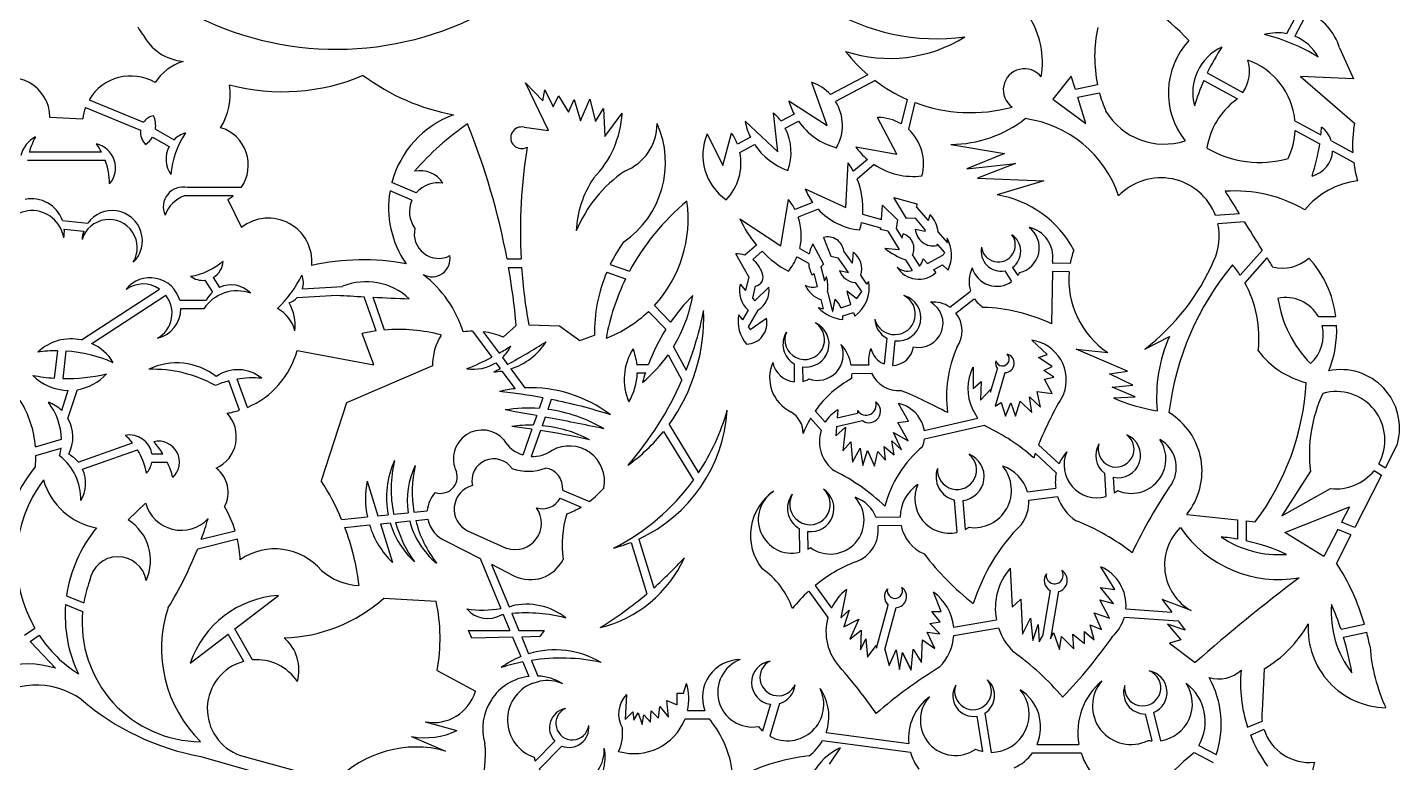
# Model space of a CAD drawing. Header units: millimetres. Extents: x 301.3 to 352.8, y 178.7 to 248.2.
# Drawn here: x 319.55 to 352.21, y 197.92 to 215.42 of the extents above; entities that cross this region are included whole.
import ezdxf

# ---------------------------------------------------------------- set-up
doc = ezdxf.new("R2010")
doc.units = ezdxf.units.MM

msp = doc.modelspace()

# ---------------------------------------------------------------- linework, layer by layer
for p, q in [((349.832, 215.846), (349.523, 215.267)), ((350.023, 215.78), (349.718, 215.208)), ((350.782, 214.934), (351.117, 214.197)), ((339.554, 214.291), (338.665, 213.818)), ((347.634, 214.337), (348.483, 213.872)), ((331.953, 212.967), (331.407, 214.096)), ((331.407, 214.096), (331.817, 213.674)), ((338.589, 213.083), (338.219, 214.111)), ((339.724, 214.155), (338.787, 213.656)), ((344.396, 214.259), (343.955, 213.709)), ((344.493, 213.94), (344.396, 214.259)), ((345.022, 214.051), (344.493, 213.94)), ((347.55, 214.155), (348.351, 213.717)), ((351.117, 214.197), (349.853, 214.253)), ((349.853, 214.253), (351.14, 213.141)), ((321.016, 213.696), (322.311, 213.159)), ((331.817, 213.674), (331.867, 213.935)), ((331.867, 213.935), (332.065, 213.526)), ((332.065, 213.526), (332.189, 213.786)), ((332.189, 213.786), (332.425, 213.402)), ((332.425, 213.402), (332.562, 213.699)), ((332.562, 213.699), (332.711, 213.191)), ((332.711, 213.191), (332.934, 213.712)), ((332.934, 213.712), (333.071, 213.178)), ((337.67, 213.672), (338.589, 213.083)), ((340.489, 213.706), (340.344, 213.122)), ((340.676, 213.63), (340.518, 212.993)), ((343.955, 213.709), (344.74, 213.131)), ((345.069, 213.856), (344.552, 213.748)), ((344.74, 213.131), (344.552, 213.748)), ((320.93, 213.515), (322.238, 212.973)), ((333.071, 213.178), (333.257, 213.488)), ((333.257, 213.488), (333.294, 212.819)), ((333.294, 212.819), (333.704, 213.377)), ((337.41, 212.454), (337.31, 213.383)), ((337.797, 213.356), (337.484, 213.189)), ((320.082, 213.281), (320.864, 213.245)), ((322.593, 212.996), (323.037, 212.743)), ((331.37, 213.042), (331.953, 212.967)), ((336.631, 213.183), (337.41, 212.454)), ((337.589, 213.019), (337.902, 213.185)), ((340.247, 212.404), (339.786, 213.277)), ((349.722, 213.195), (350.338, 212.858)), ((322.524, 212.805), (322.919, 212.58)), ((335.732, 212.884), (336.101, 212.135)), ((336.101, 212.135), (336.311, 212.903)), ((336.759, 212.804), (336.45, 212.639)), ((349.727, 212.964), (350.297, 212.652)), ((350.297, 212.652), (350.311, 212.645)), ((350.587, 212.722), (351.096, 212.443)), ((319.592, 212.457), (321.309, 212.457)), ((336.507, 212.443), (336.859, 212.63)), ((339.264, 212.574), (340.247, 212.404)), ((341.532, 212.633), (342.805, 212.416)), ((342.805, 212.416), (341.911, 212.05)), ((350.618, 212.477), (351.119, 212.203)), ((319.547, 212.257), (321.399, 212.257)), ((339.033, 211.13), (339.082, 212.198)), ((339.543, 212.275), (339.211, 211.995)), ((339.707, 212.152), (339.3, 211.808)), ((341.911, 212.05), (343.068, 212.176)), ((343.068, 212.176), (342.163, 211.832)), ((328.801, 211.477), (328.222, 211.724)), ((342.163, 211.832), (343.744, 211.764)), ((343.744, 211.764), (342.633, 211.432)), ((324.445, 211.407), (323.282, 211.407)), ((324.636, 211.607), (323.357, 211.607)), ((328.695, 211.305), (328.179, 211.525)), ((338.062, 211.579), (339.033, 211.13)), ((340.17, 211.366), (340.718, 211.217)), ((340.474, 210.87), (340.17, 211.366)), ((324.319, 211.325), (324.646, 210.654)), ((337.48, 210.221), (337.662, 211.324)), ((338.239, 211.252), (337.82, 211.085)), ((338.371, 211.089), (337.898, 210.901)), ((339.876, 210.85), (339.901, 211.187)), ((339.901, 211.187), (340.256, 210.84)), ((340.718, 211.217), (340.715, 211.149)), ((340.996, 210.822), (340.715, 211.149)), ((320.381, 210.824), (320.984, 210.76)), ((336.508, 210.864), (337.48, 210.221)), ((339.404, 210.776), (339.861, 210.646)), ((339.43, 210.977), (339.876, 210.85)), ((340.256, 210.84), (340.227, 210.628)), ((340.684, 210.878), (340.474, 210.87)), ((340.928, 210.595), (340.684, 210.878)), ((340.996, 210.822), (341.039, 210.964)), ((348.396, 210.979), (347.829, 210.938)), ((348.516, 210.787), (347.887, 210.742)), ((320.425, 210.619), (320.886, 210.569)), ((338.495, 210.42), (338.671, 209.976)), ((339.858, 210.61), (339.861, 210.646)), ((340.029, 210.569), (339.858, 210.61)), ((340.029, 210.569), (340.298, 210.136)), ((340.227, 210.628), (340.37, 210.398)), ((340.37, 210.398), (340.397, 210.503)), ((340.684, 210.614), (340.919, 210.567)), ((340.919, 210.567), (340.928, 210.595)), ((341.455, 210.288), (341.226, 210.554)), ((336.902, 210.237), (336.622, 209.996)), ((337.037, 210.089), (336.813, 209.896)), ((337.932, 210.155), (338.154, 210.031)), ((338.246, 210.263), (338.495, 209.78)), ((339.186, 209.803), (338.979, 210.096)), ((339.186, 209.803), (339.209, 210.067)), ((339.957, 210.161), (340.298, 210.136)), ((341.387, 210.059), (341.212, 210.263)), ((348.939, 210.112), (348.416, 209.52)), ((330.964, 209.906), (331.299, 209.906)), ((331, 209.706), (331.311, 209.706)), ((333.42, 209.773), (333.879, 209.615)), ((336.721, 209.485), (336.41, 210.027)), ((337.869, 209.961), (338.14, 209.809)), ((338.495, 209.78), (338.437, 209.723)), ((338.437, 209.723), (338.523, 209.387)), ((338.671, 209.976), (338.847, 209.936)), ((339.093, 209.586), (338.847, 209.936)), ((340.453, 209.885), (340.61, 209.632)), ((340.618, 209.999), (340.78, 209.737)), ((340.872, 209.909), (340.972, 209.801)), ((340.972, 209.801), (341.338, 209.997)), ((341.114, 209.65), (341.333, 209.767)), ((341.463, 209.644), (341.333, 209.767)), ((342.997, 209.705), (343.121, 209.511)), ((344.371, 209.797), (343.943, 209.809)), ((343.951, 209.854), (343.95, 209.809)), ((349.05, 209.936), (348.525, 209.341)), ((323.772, 209.399), (323.953, 209.119)), ((323.969, 209.463), (324.12, 209.23)), ((333.338, 209.591), (333.787, 209.435)), ((336.721, 209.485), (336.643, 209.158)), ((338.271, 209.563), (338.227, 209.519)), ((338.271, 209.563), (338.351, 209.253)), ((338.879, 209.634), (339.093, 209.586)), ((339.532, 209.31), (339.385, 209.519)), ((339.532, 209.31), (339.576, 209.373)), ((341.114, 209.65), (341.172, 209.588)), ((342.811, 209.625), (342.976, 209.367)), ((343.946, 209.609), (343.923, 208.363)), ((344.345, 209.598), (343.946, 209.609)), ((320.834, 207.979), (322.691, 209.187)), ((326.095, 209.195), (327.05, 209.255)), ((336.511, 209.305), (336.643, 209.158)), ((336.873, 209.259), (336.806, 208.976)), ((336.863, 208.912), (337.197, 209.234)), ((338.591, 209.123), (338.71, 208.66)), ((339.052, 209.15), (339.293, 208.968)), ((339.41, 209.135), (339.26, 209.349)), ((339.293, 208.968), (339.41, 209.135)), ((341.503, 208.759), (341.999, 209.144)), ((321.077, 207.898), (322.841, 209.046)), ((323.172, 208.926), (323.808, 208.926)), ((323.199, 208.726), (323.75, 208.726)), ((325.972, 208.986), (326.913, 209.046)), ((327.847, 208.194), (327.561, 209.008)), ((328.051, 208.216), (327.777, 208.997)), ((334.472, 208.802), (334.858, 208.405)), ((336.806, 208.976), (336.863, 208.912)), ((338.373, 208.748), (338.489, 208.718)), ((338.432, 208.941), (338.489, 208.718)), ((338.717, 208.658), (338.779, 208.951)), ((338.909, 208.745), (339.145, 208.82)), ((341.65, 208.62), (342.088, 208.961)), ((334.331, 208.659), (334.745, 208.234)), ((336.478, 208.575), (336.57, 208.459)), ((336.702, 208.685), (336.57, 208.459)), ((336.936, 208.69), (336.703, 208.29)), ((336.751, 208.229), (337.138, 208.498)), ((338.71, 208.66), (338.717, 208.658)), ((338.957, 208.55), (339.209, 208.63)), ((350.279, 208.534), (350.695, 208.534)), ((327.792, 207.387), (327.514, 208.134)), ((330.142, 208.189), (330.601, 207.567)), ((330.4, 208.176), (330.778, 207.665)), ((330.87, 208.047), (331.184, 208.327)), ((331.482, 208.34), (332.214, 208.316)), ((332.214, 208.316), (332.698, 207.968)), ((332.698, 207.968), (333.046, 208.092)), ((336.703, 208.29), (336.751, 208.229)), ((350.366, 208.32), (350.714, 208.32)), ((334.927, 207.818), (335.226, 207.256)), ((340.004, 208.022), (339.94, 207.41)), ((340.199, 207.96), (340.137, 207.374)), ((343.822, 207.635), (343.454, 207.973)), ((345.735, 207.234), (344.515, 207.763)), ((344.515, 207.763), (345.264, 207.679)), ((346.151, 207.762), (346.733, 208.061)), ((346.151, 207.762), (346.151, 207.762)), ((346.151, 207.762), (346.151, 207.762)), ((320.261, 207.723), (320.187, 207.069)), ((320.462, 207.716), (320.388, 207.06)), ((325.968, 207.732), (327.792, 207.387)), ((330.698, 207.436), (330.8, 207.298)), ((330.855, 207.561), (330.977, 207.395)), ((334.801, 207.627), (335.126, 207.018)), ((338, 207.521), (338, 207.515)), ((343.615, 207.559), (343.822, 207.635)), ((343.945, 207.351), (343.615, 207.559)), ((329.192, 207.365), (327.141, 206.483)), ((330.843, 207.24), (331.154, 206.819)), ((331.053, 207.292), (331.389, 206.837)), ((334.057, 207.396), (334.328, 207.396)), ((334.064, 207.196), (334.258, 207.196)), ((337.801, 207.411), (337.803, 206.98)), ((338.001, 207.339), (338.003, 206.994)), ((339.159, 207.383), (339.577, 207.386)), ((339.177, 207.183), (339.638, 207.186)), ((342.057, 207.328), (342.064, 206.822)), ((342.477, 206.736), (342.64, 207.291)), ((342.59, 206.414), (342.823, 207.203)), ((343.745, 207.252), (343.945, 207.351)), ((343.983, 207.091), (343.745, 207.252)), ((343.761, 207.045), (343.983, 207.091)), ((345.306, 207.175), (345.735, 207.234)), ((345.861, 206.906), (345.306, 207.175)), ((320.363, 206.298), (320.52, 206.78)), ((320.512, 206.108), (320.736, 206.796)), ((324.596, 206.304), (324.34, 207.004)), ((324.783, 206.373), (324.537, 207.046)), ((334.189, 206.966), (334.189, 206.966)), ((342.064, 206.822), (342.248, 206.991)), ((342.248, 206.991), (342.233, 206.546)), ((342.233, 206.546), (342.471, 206.799)), ((342.471, 206.799), (342.477, 206.736)), ((343.945, 206.707), (343.761, 207.045)), ((345.373, 206.856), (345.861, 206.906)), ((345.92, 206.629), (345.373, 206.856)), ((327.141, 206.483), (326.541, 204.628)), ((331.819, 206.602), (331.729, 206.346)), ((332.018, 206.563), (331.934, 206.325)), ((340.524, 206.043), (340.28, 206.467)), ((342.587, 206.404), (342.724, 206.492)), ((342.724, 206.492), (342.832, 206.163)), ((342.832, 206.163), (342.955, 206.485)), ((342.955, 206.485), (343.07, 206.163)), ((343.07, 206.163), (343.177, 206.523)), ((343.177, 206.523), (343.454, 206.255)), ((343.454, 206.255), (343.4, 206.623)), ((343.4, 206.623), (343.661, 206.377)), ((343.661, 206.377), (343.584, 206.753)), ((343.584, 206.753), (343.945, 206.707)), ((345.398, 206.604), (345.92, 206.629)), ((331.67, 206.18), (331.589, 205.951)), ((331.869, 206.143), (331.797, 205.938)), ((338.188, 206.116), (338.444, 205.828)), ((338.301, 206.29), (338.536, 206.025)), ((338.84, 206.313), (338.824, 206.128)), ((338.824, 206.128), (339.31, 206.237)), ((340.893, 205.827), (342.173, 206.117)), ((342.042, 206.33), (342.147, 206.151)), ((331.555, 205.856), (331.337, 205.24)), ((331.757, 205.825), (331.537, 205.204)), ((334.69, 205.799), (335.4, 204.64)), ((334.821, 205.969), (335.524, 204.819)), ((338.807, 205.919), (338.788, 205.697)), ((338.788, 205.697), (339.02, 205.902)), ((338.807, 205.919), (339.426, 206.058)), ((339.02, 205.902), (338.955, 205.337)), ((340.267, 206.018), (340.524, 206.043)), ((340.511, 205.581), (340.267, 206.018)), ((340.835, 206.02), (340.893, 205.828)), ((340.899, 205.624), (342.333, 205.948)), ((319.739, 205.437), (320.357, 205.619)), ((320.753, 205.074), (322.047, 205.533)), ((338.955, 205.337), (339.148, 205.555)), ((339.148, 205.555), (339.187, 205.067)), ((340.177, 205.247), (340.125, 205.581)), ((340.125, 205.581), (340.357, 205.363)), ((340.357, 205.363), (340.164, 205.774)), ((340.164, 205.774), (340.511, 205.581)), ((343.618, 205.485), (344.106, 205.031)), ((352.158, 205.497), (351.873, 204.939)), ((319.748, 205.231), (320.347, 205.407)), ((320.861, 204.901), (322.169, 205.364)), ((322.512, 205.27), (322.769, 205.27)), ((339.187, 205.067), (339.367, 205.401)), ((339.367, 205.401), (339.431, 204.99)), ((339.431, 204.99), (339.547, 205.35)), ((339.547, 205.35), (339.714, 204.977)), ((339.714, 204.977), (339.791, 205.324)), ((339.791, 205.324), (339.971, 205.119)), ((339.971, 205.119), (339.945, 205.44)), ((339.945, 205.44), (340.177, 205.247)), ((343.54, 205.284), (344.039, 204.82)), ((322.512, 205.07), (322.877, 205.07)), ((344.229, 204.916), (344.247, 204.899)), ((345.187, 204.808), (345.219, 204.251)), ((350.091, 204.855), (349.405, 203.789)), ((351.606, 204.868), (351.781, 204.76)), ((351.717, 205.034), (351.873, 204.939)), ((327.633, 204.617), (327.889, 203.796)), ((345.393, 204.711), (345.414, 204.335)), ((351.781, 204.76), (351.145, 203.516)), ((332.229, 204.211), (332.727, 204.002)), ((332.288, 204.403), (332.926, 204.135)), ((341.612, 204.169), (341.672, 203.398)), ((341.814, 204.156), (341.868, 203.468)), ((343.351, 204.366), (344.025, 204.451)), ((343.384, 204.169), (344.07, 204.255)), ((349.405, 203.789), (350.57, 204.444)), ((322.361, 204.097), (321.948, 203.698)), ((328.265, 203.833), (328.608, 203.868)), ((328.748, 203.882), (329.066, 203.914)), ((347.144, 203.828), (348.357, 203.694)), ((349.481, 203.396), (351.018, 204.005)), ((351.018, 204.005), (350.831, 203.643)), ((327.026, 203.709), (327.64, 203.771)), ((327.103, 203.516), (327.691, 203.575)), ((327.889, 203.796), (328.135, 203.82)), ((327.95, 203.601), (328.184, 203.624)), ((327.95, 203.601), (328.237, 202.679)), ((328.312, 203.637), (328.648, 203.671)), ((328.79, 203.685), (329.079, 203.714)), ((340.324, 203.761), (339.751, 203.75)), ((340.344, 203.562), (339.798, 203.551)), ((348.357, 203.694), (348.357, 203.238)), ((348.557, 203.672), (348.557, 203.199)), ((348.557, 203.672), (348.775, 203.647)), ((351.145, 203.516), (350.831, 203.643)), ((323.6, 203.011), (324.546, 203.242)), ((323.686, 203.238), (324.494, 203.435)), ((329.514, 203.189), (330.321, 202.777)), ((330.027, 203.437), (330.957, 203.019)), ((334.102, 203.24), (334.457, 202.079)), ((337.917, 203.49), (337.927, 202.924)), ((338.118, 203.421), (338.125, 202.999)), ((350.408, 202.824), (349.481, 203.396)), ((350.739, 203.464), (350.408, 202.824)), ((351.053, 203.337), (350.71, 202.667)), ((351.053, 203.337), (350.739, 203.464)), ((333.917, 203.161), (334.291, 201.936)), ((330.321, 202.777), (330.815, 201.587)), ((330.593, 202.639), (331.141, 202.359)), ((330.595, 202.638), (331.014, 201.629)), ((342.945, 202.551), (342.986, 201.617)), ((345.431, 202.039), (345.098, 202.578)), ((320.478, 201.887), (320.888, 201.72)), ((324.486, 201.101), (325.52, 201.896)), ((338.145, 202.001), (338.601, 201.372)), ((338.297, 202.132), (338.685, 201.596)), ((339.048, 202.039), (338.914, 201.367)), ((341.295, 201.515), (341.119, 201.979)), ((343.891, 202.018), (343.713, 200.926)), ((344.089, 201.989), (343.905, 200.863)), ((345.403, 201.707), (345.091, 202.087)), ((345.091, 202.087), (345.431, 202.039)), ((320.455, 201.681), (320.862, 201.515)), ((328.029, 201.831), (329.274, 201.76)), ((338.914, 201.367), (339.112, 201.544)), ((339.112, 201.544), (338.984, 201.15)), ((339.757, 200.64), (340.041, 201.67)), ((339.956, 200.61), (340.231, 201.609)), ((342.986, 201.617), (343.194, 201.811)), ((343.194, 201.811), (343.235, 200.98)), ((345.306, 201.354), (345.077, 201.797)), ((345.077, 201.797), (345.403, 201.707)), ((345.698, 201.577), (346.787, 201.502)), ((347.247, 201.536), (346.563, 201.802)), ((346.563, 201.802), (346.787, 201.502)), ((330.875, 201.441), (331.033, 201.062)), ((331.082, 201.466), (331.249, 201.062)), ((338.984, 201.15), (339.339, 201.337)), ((339.339, 201.337), (339.122, 200.854)), ((341.028, 201.229), (341.275, 201.268)), ((341.266, 200.982), (341.028, 201.229)), ((341.275, 201.268), (341.078, 201.515)), ((341.078, 201.515), (341.295, 201.515)), ((341.596, 201.146), (342.614, 201.321)), ((343.235, 200.98), (343.422, 201.354)), ((343.422, 201.354), (343.478, 200.828)), ((343.478, 200.828), (343.609, 201.209)), ((343.609, 201.209), (343.63, 200.793)), ((345.119, 201.091), (344.939, 201.485)), ((344.939, 201.485), (345.306, 201.354)), ((345.662, 201.379), (346.944, 201.291)), ((347.108, 201.071), (346.683, 201.217)), ((346.683, 201.217), (347.002, 200.845)), ((346.944, 201.291), (347.108, 201.071)), ((350.818, 201.092), (351.376, 201.216)), ((319.478, 200.951), (319.722, 201.119)), ((319.616, 200.803), (319.828, 200.949)), ((323.424, 200.286), (324.325, 200.978)), ((324.695, 200.326), (324.325, 200.978)), ((324.904, 200.363), (324.486, 201.101)), ((330.047, 201.062), (331.033, 201.062)), ((330.123, 200.88), (330.047, 201.062)), ((331.098, 200.903), (330.123, 200.88)), ((331.098, 200.903), (331.29, 200.442)), ((331.249, 201.062), (331.852, 201.062)), ((331.746, 200.919), (331.313, 200.908)), ((331.313, 200.908), (331.478, 200.509)), ((331.852, 201.062), (331.746, 200.919)), ((339.122, 200.854), (339.398, 201.071)), ((339.398, 201.071), (339.379, 200.607)), ((341.147, 200.636), (340.969, 201.021)), ((340.969, 201.021), (341.266, 200.982)), ((341.6, 200.944), (342.664, 201.127)), ((343.63, 200.793), (343.713, 200.926)), ((343.905, 200.863), (343.976, 201.015)), ((343.976, 201.015), (344.115, 200.614)), ((344.115, 200.614), (344.163, 200.918)), ((344.163, 200.918), (344.461, 200.627)), ((344.461, 200.627), (344.433, 200.973)), ((344.433, 200.973), (344.71, 200.752)), ((344.71, 200.752), (344.71, 201.036)), ((344.71, 201.036), (344.939, 200.842)), ((344.939, 200.842), (344.849, 201.195)), ((344.849, 201.195), (345.119, 201.091)), ((350.878, 200.901), (351.43, 201.023)), ((320.212, 200.163), (319.616, 200.803)), ((339.379, 200.607), (339.507, 200.863)), ((339.507, 200.863), (339.547, 200.429)), ((339.547, 200.429), (339.754, 200.705)), ((339.754, 200.705), (339.757, 200.64)), ((339.956, 200.61), (340.06, 200.232)), ((340.06, 200.232), (340.228, 200.607)), ((340.228, 200.607), (340.307, 200.133)), ((340.584, 200.123), (340.633, 200.617)), ((340.633, 200.617), (340.831, 200.301)), ((340.831, 200.301), (340.851, 200.844)), ((340.851, 200.844), (341.147, 200.636)), ((347.002, 200.845), (346.736, 200.765)), ((346.736, 200.765), (347.348, 200.3)), ((331.341, 200.317), (331.485, 199.972)), ((331.543, 200.353), (331.698, 199.979)), ((340.307, 200.133), (340.376, 200.538)), ((340.376, 200.538), (340.584, 200.123)), ((340.584, 200.123), (340.376, 200.538)), ((329.298, 200.113), (330.211, 199.616)), ((348.988, 200.149), (348.938, 199.151)), ((331.555, 199.802), (331.748, 199.859)), ((335.162, 199.57), (335.239, 199.805)), ((333.808, 199.542), (333.776, 198.942)), ((334.569, 198.977), (334.601, 199.253)), ((334.601, 199.253), (334.805, 199.001)), ((334.805, 199.001), (334.772, 199.399)), ((334.772, 199.399), (335.016, 199.293)), ((335.016, 199.293), (335.016, 199.57)), ((335.016, 199.57), (335.162, 199.57)), ((337.234, 199.308), (337.049, 198.669)), ((337.447, 199.323), (337.221, 198.545)), ((333.776, 198.942), (333.956, 199.131)), ((333.956, 199.131), (333.981, 198.926)), ((333.981, 198.926), (334.088, 199.107)), ((334.088, 199.107), (334.178, 198.827)), ((334.178, 198.827), (334.222, 199.06)), ((334.222, 199.06), (334.381, 198.879)), ((334.381, 198.879), (334.395, 199.151)), ((334.395, 199.151), (334.569, 198.977)), ((335.202, 198.958), (335.776, 198.958)), ((335.263, 199.158), (335.672, 199.158)), ((342.15, 199.023), (342.281, 198.186)), ((342.341, 199.095), (342.487, 198.163)), ((346.157, 199.076), (346.313, 198.435)), ((346.354, 199.114), (346.518, 198.439)), ((329.013, 198.893), (329.772, 198.68)), ((338.561, 198.636), (340.528, 198.375)), ((348.591, 198.764), (348.942, 198.909)), ((348.659, 198.576), (348.986, 198.711)), ((328.693, 198.537), (329.5, 198.194)), ((331.635, 197.954), (332.101, 198.428)), ((331.726, 197.761), (332.269, 198.314)), ((338.475, 198.446), (340.567, 198.168)), ((338.896, 198.271), (338.629, 197.878)), ((343.586, 198.352), (344.579, 198.352)), ((347.435, 198.327), (347.846, 198.108)), ((323.674, 198.063), (325.863, 197.437)), ((324.621, 198.088), (325.973, 197.712)), ((343.475, 198.152), (344.629, 198.152)), ((347.32, 198.162), (347.773, 197.92))]:
    msp.add_line(p, q)
for centre, radius, start, end in [((343.912, 212.131), 4.43, 42.1448, 72.9582), ((326.906, 222.378), 7.48, 238.2326, 295.218), ((341.199, 220.162), 5.015, 238.2714, 277.5938), ((341.697, 214.593), 2.012, 349.921, 32.7182), ((349.489, 214.538), 1.352, 17.0419, 66.718), ((315.916, 211.091), 7.616, 33.1003, 34.6454), ((348.252, 214.725), 3.299, 167.8803, 191.7924), ((349.302, 214.177), 1.112, 78.5564, 105.9711), ((323.366, 215.813), 1.209, 207.7113, 264.6105), ((340.07, 218.079), 3.398, 252.0561, 301.8238), ((348.538, 213.86), 1.83, 137.1789, 218.5771), ((348.486, 213.863), 1.199, 114.8265, 195.06), ((352.463, 212.004), 5.364, 146.6615, 154.2152), ((347.96, 210.958), 4.412, 58.3181, 76.4193), ((349.302, 214.177), 1.112, 28.7663, 68.0334), ((323.614, 213.437), 1.226, 107.1657, 146.9717), ((342.002, 217.166), 3.776, 217.9219, 229.5927), ((347.76, 214.374), 0.881, 325.2485, 17.4592), ((348.034, 213.041), 1.695, 5.2108, 70.5077), ((325.611, 218.858), 4.971, 255.3958, 292.8663), ((330.627, 218.404), 5.152, 233.2317, 259.5464), ((343.282, 213.929), 0.504, 38.1676, 234.1206), ((319.137, 213.275), 0.946, 0.3829, 183.5978), ((322.008, 213.11), 1.151, 59.8237, 149.4197), ((322.839, 213.833), 1.534, 328.4934, 8.0364), ((337.864, 213.087), 1.084, 42.3959, 70.8858), ((342.002, 217.166), 3.776, 232.8956, 246.3854), ((352.463, 212.004), 5.364, 156.3568, 163.225), ((339.218, 214.11), 1.609, 195.7981, 207.9573), ((337.864, 213.087), 1.084, 330.5811, 31.68), ((342.002, 217.166), 3.776, 249.4517, 285.1134), ((348.252, 214.725), 3.299, 195.268, 203.3021), ((349.401, 212.252), 1.803, 127.0827, 170.5385), ((347.76, 214.374), 0.881, 309.0126, 311.8771), ((322.008, 213.11), 1.151, 159.4007, 173.2663), ((322.638, 212.925), 0.403, 103.2499, 144.3976), ((322.06, 213.081), 0.54, 350.9359, 25.8767), ((330.5, 211.126), 2.355, 110.0666, 165.2816), ((331.316, 213.503), 2.391, 315.484, 356.9801), ((336.463, 212.446), 1.263, 36.0509, 47.8658), ((346.612, 214.272), 1.631, 211.5041, 287.6919), ((322.638, 212.925), 0.403, 173.1543, 226.5057), ((323.877, 212.142), 0.929, 324.8525, 73.1008), ((333.861, 207.546), 6.769, 124.5287, 138.9176), ((314.279, 206.777), 16.976, 10.623, 21.9519), ((331.31, 212.791), 0.258, 76.5407, 301.42), ((332.455, 212.196), 2.281, 304.3394, 24.1441), ((333.331, 213.123), 1.205, 291.1569, 0.2617), ((338.161, 213.489), 1.56, 191.3248, 206.0707), ((336.463, 212.446), 1.263, 340.0332, 26.9491), ((339.218, 214.11), 1.609, 215.0977, 255.2661), ((339.779, 212.175), 1.102, 59.1771, 89.6477), ((339.779, 212.175), 1.102, 344.6172, 47.9052), ((341.513, 215.545), 2.912, 270.3904, 307.8748), ((342.937, 210.547), 2.724, 18.403, 82.3472), ((345.748, 213.331), 4.614, 354.1117, 356.449), ((349.962, 212.517), 0.657, 18.1225, 53.508), ((354.081, 212.605), 2.989, 169.6708, 183.1053), ((320.069, 212.197), 0.701, 118.1351, 166.0224), ((321.287, 211.973), 1.762, 151.438, 164.0431), ((321.057, 212.075), 0.587, 319.4467, 76.9149), ((319.869, 211.685), 1.634, 28.2134, 36.0561), ((322.06, 213.081), 0.54, 303.8788, 329.2845), ((325.063, 211.745), 2.106, 146.5285, 175.3894), ((323.499, 212.284), 0.651, 107.2376, 135.1885), ((336.912, 212.374), 1.286, 156.6596, 235.3541), ((335.274, 212.19), 1.259, 20.9181, 34.5356), ((348.034, 213.041), 1.695, 334.0607, 357.3993), ((345.748, 213.331), 4.614, 341.6867, 351.4429), ((323.499, 212.284), 0.651, 152.9673, 214.6803), ((343.704, 210.563), 12.423, 170.7016, 183.0312), ((335.274, 212.19), 1.259, 316.1079, 11.6141), ((338.161, 213.489), 1.56, 213.4234, 250.8883), ((340.647, 213.584), 1.713, 216.1532, 229.8448), ((348.879, 214.672), 2.468, 239.3885, 285.9714), ((349.962, 212.517), 0.657, 284.6277, 356.4458), ((319.869, 211.685), 1.634, 0.3055, 20.5102), ((328.897, 211.371), 0.638, 31.9332, 102.5378), ((335.62, 209.319), 3.26, 124.6626, 157.3637), ((337.599, 211.114), 1.837, 28.6534, 36.1536), ((340.647, 213.584), 1.713, 236.7169, 276.5324), ((354.081, 212.605), 2.989, 187.7358, 196.3376), ((329.321, 211.038), 0.681, 80.07, 139.8335), ((335.053, 210.468), 2.444, 146.2473, 177.5353), ((337.599, 211.114), 1.837, 355.6996, 22.1983), ((346.529, 210.449), 1.389, 20.6091, 136.4248), ((351.42, 209.895), 1.881, 96.3336, 141.0583), ((319.648, 210.56), 0.779, 19.8443, 101.7031), ((323.252, 211.148), 0.471, 77.1458, 204.7552), ((323.53, 210.7), 0.749, 109.3393, 160.4656), ((323.877, 212.142), 0.929, 298.4579, 307.7316), ((330.5, 211.126), 2.355, 170.2378, 214.5274), ((339.519, 212.156), 1.567, 201.5838, 215.2107), ((342.219, 208.94), 2.526, 27.7206, 80.5728), ((348.287, 208.189), 3.336, 59.9596, 93.8964), ((698.378, 429.728), 412.721, 211.91857, 212.00669), ((319.656, 210.293), 0.765, 8.7911, 174.8713), ((321.566, 210.342), 0.717, 314.1218, 144.3056), ((329.321, 211.038), 0.681, 156.9059, 216.2663), ((338.733, 207.019), 5.504, 129.2885, 151.8643), ((332.229, 210.864), 3.047, 317.4034, 7.8244), ((336.626, 210.469), 1.343, 27.2952, 39.5527), ((339.519, 212.156), 1.567, 222.878, 264.2124), ((321.491, 210.175), 0.671, 328.8073, 162.7747), ((325.287, 209.846), 1.032, 354.8115, 128.4719), ((338.954, 211.964), 2.682, 204.2318, 220.0864), ((336.626, 210.469), 1.343, 346.475, 18.7517), ((337.599, 211.114), 1.837, 343.6316, 349.3893), ((340.446, 210.446), 0.787, 7.8487, 41.1358), ((346.529, 210.449), 1.389, 335.5299, 12.1595), ((698.378, 429.728), 412.721, 212.03812, 212.14866), ((319.648, 210.56), 0.779, 348.8909, 4.3181), ((321.566, 210.342), 0.717, 161.4954, 177.4602), ((329.337, 210.501), 0.581, 166.6943, 297.5494), ((338.594, 210.045), 0.388, 7.5739, 104.8478), ((340.285, 210.153), 0.367, 335.0928, 72.2034), ((341.116, 210.65), 0.434, 184.7921, 281.3649), ((340.734, 210.002), 0.811, 333.8145, 29.4245), ((341.02, 210.293), 0.434, 359.347, 14.346), ((342.66, 210.239), 0.404, 187.5197, 36.7163), ((342.721, 210.089), 0.472, 305.7225, 56.1377), ((343.03, 210.171), 0.605, 282.8059, 53.314), ((343.241, 209.955), 0.717, 351.9405, 77.9116), ((336.771, 208.145), 3.726, 144.4188, 154.0808), ((336.426, 209.39), 0.637, 72.0889, 91.5029), ((338.954, 211.964), 2.682, 224.3612, 241.1908), ((338.892, 209.874), 0.754, 148.8889, 167.9754), ((338.915, 209.671), 0.494, 342.0831, 53.41), ((340.998, 211.452), 1.659, 231.1236, 250.8298), ((340.446, 210.446), 0.787, 343.6622, 346.5627), ((341.02, 210.293), 0.434, 317.0955, 327.561), ((342.721, 210.089), 0.472, 168.0983, 280.9364), ((346.441, 209.422), 2.104, 160.7713, 169.7223), ((323.166, 211.085), 1.612, 279.5148, 310.2565), ((323.725, 209.88), 0.483, 300.2739, 357.0151), ((327.53, 204.331), 5.556, 79.3211, 102.6359), ((329.173, 209.921), 0.437, 242.0137, 8.6353), ((314.279, 206.777), 16.976, 5.2403, 9.9369), ((343.704, 210.563), 12.423, 183.9553, 190.3074), ((336.426, 209.39), 0.637, 16.75, 52.6387), ((336.626, 210.469), 1.343, 320.4473, 337.7636), ((338.892, 209.874), 0.754, 184.8958, 208.0936), ((340.503, 209.996), 0.38, 228.5586, 286.398), ((340.762, 210.022), 0.597, 211.3021, 313.3474), ((340.503, 209.996), 0.38, 316.9539, 346.6148), ((342.888, 211.994), 5.343, 307.6245, 336.6185), ((353.535, 205.41), 6.865, 140.5863, 172.9843), ((346.153, 208.027), 2.712, 33.4171, 39.9666), ((698.378, 429.728), 412.721, 212.1776, 212.21369), ((349.42, 210.628), 0.941, 255.7836, 312.0565), ((348.163, 208.21), 2.553, 7.2829, 42.3287), ((322.467, 208.728), 0.732, 15.6765, 141.4857), ((323.725, 209.88), 0.483, 232.7562, 275.53), ((323.404, 210.875), 3.003, 314.2909, 333.1537), ((325.613, 209.339), 0.503, 343.3222, 20.9609), ((327.334, 207.382), 2.702, 16.9562, 52.8074), ((336.771, 208.145), 3.726, 157.1697, 180.8081), ((338.733, 207.019), 5.504, 153.9667, 169.5254), ((336.849, 209.471), 0.213, 276.4752, 28.6696), ((338.24, 209.571), 0.338, 327.0387, 345.4105), ((337.851, 209.255), 0.752, 349.881, 17.9108), ((339.275, 209.767), 0.418, 198.4466, 267.9218), ((338.753, 209.223), 0.836, 305.7704, 10.3463), ((342.694, 209.371), 0.731, 153.5963, 198.0591), ((342.625, 209.866), 0.61, 196.2062, 305.1476), ((342.625, 209.866), 0.61, 324.4502, 332.1459), ((346.441, 209.422), 2.104, 175.2018, 235.9551), ((322.295, 208.617), 0.694, 55.225, 125.2526), ((324.537, 208.202), 0.946, 69.8606, 146.6951), ((324.393, 208.639), 0.652, 132.457, 153.8338), ((324.393, 208.639), 0.652, 43.8466, 114.8014), ((327.611, 207.868), 1.497, 46.9268, 112.0393), ((337.156, 209.164), 0.66, 167.6142, 226.5288), ((336.657, 209.159), 0.545, 300.7737, 7.9426), ((338.24, 209.571), 0.338, 238.4139, 289.2749), ((338.651, 209.546), 0.644, 204.0619, 250.0644), ((343.564, 210.229), 4.639, 193.4495, 197.6874), ((346.153, 208.027), 2.712, 353.5525, 28.9892), ((322.295, 208.617), 0.694, 300.5046, 38.1765), ((322.467, 208.728), 0.732, 284.2715, 359.8254), ((324.393, 208.639), 0.652, 172.2952, 172.7091), ((325.128, 208.009), 0.807, 13.4149, 62.5422), ((325.613, 209.339), 0.503, 288.8657, 315.4962), ((324.877, 208.33), 1.045, 352.668, 30.6705), ((330.508, 264.392), 55.463, 266.284, 266.9547), ((330.508, 264.392), 55.463, 267.178, 268.0636), ((338.738, 205.724), 4.716, 135.3269, 145.3587), ((332.001, 209.61), 3.431, 328.5122, 350.4414), ((339.031, 209.366), 0.902, 223.2388, 265.4467), ((338.269, 208.485), 0.691, 22.0657, 42.388), ((340.193, 208.596), 0.491, 194.5703, 63.4778), ((340.267, 208.505), 0.55, 262.8228, 74.6937), ((340.768, 208.377), 0.575, 257.2509, 60.702), ((341.111, 208.196), 0.686, 55.2207, 95.2176), ((342.694, 209.371), 0.731, 214.1175, 237.4192), ((342.164, 204.629), 4.128, 64.7752, 88.1067), ((349.499, 208.092), 0.896, 29.5121, 101.744), ((352.054, 209.371), 2.767, 188.3456, 224.8246), ((332.229, 210.864), 3.047, 290.9895, 313.6407), ((331.322, 208.514), 4.326, 323.9673, 2.2249), ((327.922, 210.177), 7.867, 338.206, 349.0446), ((337.307, 208.422), 0.843, 169.5538, 220.1073), ((336.654, 208.378), 0.498, 270.9427, 13.9706), ((338.269, 208.485), 0.691, 358.4645, 5.3732), ((343.564, 210.229), 4.639, 200.1587, 201.2871), ((340.267, 208.505), 0.55, 183.3544, 241.4016), ((341.111, 208.196), 0.686, 324.6066, 38.24), ((328.38, 204.245), 3.984, 97.69, 102.5585), ((328.38, 204.245), 3.984, 75.2144, 94.7361), ((330.501, 207.393), 1.309, 147.4651, 181.2243), ((330.178, 206.449), 1.741, 91.2138, 98.5628), ((330.178, 206.449), 1.741, 66.5872, 82.6733), ((338.738, 205.724), 4.716, 147.8468, 159.2356), ((338.082, 207.882), 0.549, 148.6958, 239.1611), ((338.05, 207.986), 0.473, 157.3921, 57.4976), ((338.082, 207.882), 0.549, 261.5216, 66.1939), ((349.499, 208.092), 0.896, 311.4262, 14.7044), ((348.163, 208.21), 2.553, 337.7303, 2.4639), ((320.589, 206.836), 1.169, 77.9338, 132.9102), ((320.589, 206.836), 1.169, 31.0179, 65.3647), ((327.92, 212.644), 5.741, 299.8538, 303.0582), ((330.169, 208.266), 0.984, 314.1944, 333.8242), ((321.937, 223.739), 18.677, 298.9466, 302.2208), ((330.576, 208.785), 1.568, 287.7274, 327.3027), ((335.111, 207.042), 1.358, 147.5889, 203.3536), ((332.619, 207.239), 1.446, 6.2452, 21.5373), ((338.351, 207.633), 0.617, 250.6965, 22.3167), ((338.156, 207.191), 1.021, 10.8274, 41.4204), ((340.285, 207.491), 0.715, 156.7265, 188.4432), ((340.13, 207.889), 0.516, 192.9888, 248.3133), ((340.13, 207.889), 0.516, 270.7498, 351.819), ((344.361, 206.625), 2.936, 156.4209, 187.3049), ((343.32, 207.026), 0.957, 339.096, 81.9684), ((349.935, 206.629), 3.508, 155.916, 185.5009), ((320.248, 204.416), 3.307, 89.7705, 97.8962), ((320.248, 204.416), 3.307, 66.0319, 86.2943), ((323.102, 205.893), 1.539, 52.2682, 115.5653), ((323.978, 208.271), 2.061, 292.9911, 344.836), ((327.92, 212.644), 5.741, 291.3186, 297.8399), ((330.169, 208.266), 0.984, 260.5526, 302.5207), ((332.001, 209.61), 3.431, 309.615, 324.7104), ((338.121, 207.083), 0.907, 156.708, 243.8898), ((337.863, 207.565), 0.588, 192.1264, 264.2298), ((342.817, 207.425), 0.222, 165.8172, 217.1669), ((342.758, 207.524), 0.162, 195.9, 45.9833), ((342.817, 207.425), 0.222, 271.4037, 76.0661), ((350.497, 208.961), 2.063, 216.9067, 255.7595), ((320.474, 211.244), 4.185, 258.9822, 266.0783), ((320.535, 207.995), 1.216, 224.9359, 269.3089), ((320.474, 211.244), 4.185, 268.8231, 283.1643), ((320.535, 207.995), 1.216, 279.5195, 317.2106), ((322.523, 204.178), 3.104, 61.1104, 91.57), ((324.557, 206.38), 0.892, 50.3957, 125.0724), ((321.937, 223.739), 18.677, 297.8087, 298.3273), ((330.576, 208.785), 1.568, 272.7268, 279.8011), ((332.619, 207.239), 1.446, 329.4053, 358.3064), ((338.738, 205.724), 4.716, 161.8133, 164.7294), ((338.156, 207.191), 1.021, 352.5586, 359.5471), ((340.285, 207.491), 0.715, 205.2187, 274.6739), ((343.074, 206.815), 1.14, 153.2077, 205.1401), ((350.815, 205.877), 1.396, 344.2129, 101.9635), ((324.913, 204.797), 2.28, 104.5735, 112.9881), ((324.913, 204.797), 2.28, 84.6562, 99.4965), ((331.523, 203.705), 3.135, 96.7532, 103.6208), ((331.523, 203.705), 3.135, 52.6517, 92.449), ((327.922, 210.177), 7.867, 318.8357, 336.3268), ((337.863, 207.565), 0.588, 283.8507, 298.9381), ((340.368, 204.832), 2.53, 118.3186, 144.8099), ((333.775, 191.571), 16.565, 62.402, 66.6419), ((343.915, 207.308), 6.084, 323.0125, 356.7377), ((317.231, 205.219), 2.518, 4.9722, 31.5067), ((318.866, 205.584), 1.491, 1.3444, 37.6987), ((319.751, 205.668), 0.879, 45.8495, 70.4111), ((329.399, 193.597), 13.228, 79.4579, 83.9888), ((329.399, 193.597), 13.228, 72.2836, 78.582), ((339.509, 206.437), 0.246, 214.7738, 15.9791), ((339.581, 206.285), 0.275, 235.642, 53.3023), ((340.12, 205.701), 0.783, 24.0467, 78.2431), ((351.578, 202.28), 8.581, 149.1215, 158.0724), ((347.089, 210.383), 4.141, 245.8986, 261.0288), ((353.397, 205.274), 3.333, 154.5248, 187.2206), ((350.704, 205.594), 1.158, 331.0532, 105.8267), ((319.751, 205.668), 0.879, 332.4334, 30.061), ((323.698, 205.673), 0.823, 294.8658, 43.0811), ((323.978, 208.271), 2.061, 278.9509, 287.43), ((331.471, 202.81), 3.546, 85.8307, 98.9458), ((319.703, 140.885), 66.382, 79.61452, 80.27203), ((319.703, 140.885), 66.382, 78.20812, 79.43973), ((331.471, 202.81), 3.546, 59.5343, 82.5041), ((332.584, 206.537), 3.629, 294.7257, 356.378), ((331.136, 207.731), 5.266, 326.4363, 344.3194), ((337.431, 205.766), 0.58, 358.3611, 59.9502), ((340.368, 204.832), 2.53, 149.5146, 158.7351), ((339.264, 205.563), 0.862, 119.4806, 147.5873), ((339.581, 206.285), 0.275, 177.4507, 189.9807), ((343.074, 206.815), 1.14, 215.6101, 217.749), ((345.882, 204.855), 1.627, 320.8512, 58.9384), ((330.374, 205.149), 0.686, 41.0094, 206.1614), ((331.512, 202.898), 3.054, 88.5608, 98.2197), ((328.773, 186.915), 19.144, 81.6433, 83.0922), ((328.773, 186.915), 19.144, 77.4577, 81.0339), ((331.512, 202.898), 3.054, 62.3302, 84.6546), ((331.322, 208.514), 4.326, 305.6553, 321.128), ((339.264, 205.563), 0.862, 162.0986, 234.4352), ((340.12, 205.701), 0.783, 9.3044, 9.3591), ((343.074, 206.815), 1.14, 229.4825, 231.9372), ((340.274, 201.509), 4.882, 48.6458, 64.5615), ((321.975, 205.171), 0.546, 10.448, 100.2626), ((320.829, 204.527), 1.58, 39.542, 48.4069), ((322.669, 205.071), 0.498, 312.6481, 103.1022), ((321.054, 204.217), 2.013, 31.5572, 41.7183), ((331.575, 205.992), 0.788, 209.8936, 252.4369), ((332.443, 204.613), 0.843, 349.6689, 118.9428), ((340.12, 205.701), 0.783, 340.5153, 354.3569), ((345.512, 205.23), 0.533, 148.9694, 232.3926), ((345.463, 205.379), 0.427, 162.8143, 53.488), ((345.512, 205.23), 0.533, 257.0613, 67.3328), ((345.827, 205.148), 0.821, 246.5394, 33.9738), ((346.139, 204.946), 0.757, 330.3891, 60.8447), ((317.231, 205.219), 2.518, 354.1519, 0.2852), ((318.866, 205.584), 1.491, 345.9644, 353.2065), ((319.516, 204.193), 1.301, 358.3417, 52.2525), ((320.139, 204.57), 0.794, 39.4183, 60.5074), ((320.829, 204.527), 1.58, 10.2677, 31.9794), ((330.65, 204.628), 0.522, 34.0144, 192.8064), ((331.575, 205.992), 0.788, 267.2071, 305.6957), ((342.609, 203.331), 2.74, 129.7072, 165.305), ((341.676, 204.887), 0.468, 176.4941, 52.1194), ((341.749, 204.726), 0.573, 276.5361, 68.0105), ((351.578, 202.28), 8.581, 159.5101, 160.2975), ((345.113, 204.595), 1.097, 138.7969, 156.6172), ((345.009, 205.007), 0.785, 156.6972, 285.5171), ((322.796, 202.526), 3.912, 141.4836, 173.4683), ((320.139, 204.57), 0.794, 328.5503, 24.6004), ((321.975, 205.171), 0.546, 318.412, 349.3434), ((321.054, 204.217), 2.013, 14.032, 25.0857), ((323.598, 204.351), 0.727, 332.129, 52.1802), ((330.2, 204.233), 2.106, 155.4196, 191.3039), ((331.177, 204.426), 2.972, 166.7167, 191.5055), ((330.521, 204.152), 1.934, 154.3276, 188.4492), ((331.488, 204.363), 2.781, 166.982, 189.9677), ((329.383, 204.722), 0.395, 250.9245, 18.3408), ((331.466, 205.955), 1.103, 249.6518, 291.8545), ((331.803, 204.449), 0.488, 354.6772, 81.2174), ((336.532, 200.394), 4.993, 46.6752, 63.4706), ((341.749, 204.726), 0.573, 160.603, 256.2294), ((342.082, 204.401), 0.89, 261.8808, 39.9674), ((342.492, 204.122), 0.894, 15.8831, 72.275), ((345.113, 204.595), 1.097, 168.194, 187.5528), ((350.704, 205.594), 1.158, 263.3291, 321.1341), ((322.497, 202.727), 3.208, 143.2379, 210.0788), ((321.481, 205.097), 1.617, 196.1706, 259.737), ((321.621, 201.446), 5.86, 22.7156, 32.8883), ((329.738, 204.21), 2.144, 169.0624, 191.8217), ((330.283, 203.954), 0.577, 104.1665, 243.6312), ((331.136, 207.731), 5.266, 296.67, 324.0582), ((341.269, 203.755), 0.945, 123.6643, 179.6488), ((341.495, 204.202), 0.823, 155.5839, 282.4658), ((356.23, 198.06), 11.463, 145.3793, 154.9491), ((329.788, 203.859), 0.724, 137.5043, 175.6667), ((331.803, 204.449), 0.488, 253.9707, 330.8906), ((331.61, 205.879), 2.185, 307.0364, 319.5664), ((338.046, 203.325), 1.285, 124.7874, 217.7681), ((337.746, 203.706), 0.802, 122.689, 283.0407), ((338.193, 203.969), 0.553, 142.4607, 240.0466), ((338.177, 204.067), 0.485, 150.5065, 48.4019), ((338.193, 203.969), 0.553, 262.2075, 56.4477), ((338.66, 203.687), 0.804, 233.9786, 42.7845), ((338.991, 203.464), 0.812, 20.658, 71.3444), ((342.492, 204.122), 0.894, 323.2839, 3.0211), ((345.113, 204.595), 1.097, 198.0617, 236.7468), ((345.009, 205.007), 0.785, 301.1037, 308.7698), ((323.209, 204.328), 0.878, 195.2632, 316.6879), ((321.894, 202.636), 2.72, 17.0791, 30.3686), ((331.154, 203.617), 0.629, 251.8096, 35.204), ((334.636, 203.111), 2.362, 162.0701, 188.612), ((331.61, 205.879), 2.185, 290.8815, 300.7585), ((323.707, 201.428), 3.262, 140.4307, 171.8974), ((321.321, 202.728), 1.156, 335.8165, 57.108), ((315.311, 206.282), 8.912, 340.0255, 343.3282), ((321.621, 201.446), 5.86, 6.7563, 20.6814), ((329.738, 204.21), 2.144, 197.2328, 225.5671), ((330.2, 204.233), 2.106, 196.8063, 226.9292), ((331.177, 204.426), 2.972, 195.3977, 215.6321), ((330.521, 204.152), 1.934, 194.4065, 230.3365), ((331.488, 204.363), 2.781, 194.1139, 217.6821), ((329.788, 203.859), 0.724, 191.5612, 247.7557), ((338.991, 203.464), 0.812, 289.6617, 6.167), ((341.269, 203.755), 0.945, 191.8329, 246.5655), ((341.495, 204.202), 0.823, 296.9281, 304.107), ((346.486, 200.306), 4.638, 134.9726, 162.4555), ((342.499, 198.619), 5.444, 52.0735, 68.3076), ((347.868, 202.622), 1.251, 134.4435, 240.222), ((349.339, 205.119), 2.842, 214.345, 279.8018), ((321.894, 202.636), 2.72, 2.3806, 12.8639), ((349.343, 205.345), 2.476, 236.0985, 274.1058), ((347.549, 198.6), 4.708, 80.1117, 84.9606), ((347.549, 198.6), 4.708, 65.2437, 77.6311), ((315.311, 206.282), 8.912, 328.3647, 338.4657), ((325.438, 201.548), 1.458, 40.481, 124.5226), ((332.584, 206.537), 3.629, 284.6114, 291.5496), ((337.746, 203.706), 0.802, 298.2494, 303.4045), ((346.164, 206.933), 6.644, 217.4998, 231.8955), ((321.702, 202.137), 0.683, 9.8833, 171.2849), ((331.52, 203.145), 0.872, 244.2626, 333.5996), ((332.475, 204.022), 2.975, 283.6783, 335.6507), ((328.277, 209.085), 9.342, 311.4155, 317.6854), ((335.966, 200.974), 1.892, 18.7857, 55.7732), ((340.585, 199.339), 3.611, 111.4601, 129.3359), ((344.057, 201.592), 1.469, 139.2484, 190.6174), ((344.699, 201.659), 1.002, 355.2952, 66.543), ((346.002, 199.625), 5.605, 16.4986, 32.8672), ((323.687, 201.255), 2.838, 159.6843, 170.5661), ((327.498, 203.569), 1.435, 228.5073, 267.6683), ((344.027, 202.255), 0.274, 144.9585, 240.1859), ((344.002, 202.376), 0.202, 169.5288, 33.9014), ((344.027, 202.255), 0.274, 283.0767, 58.4718), ((375.934, 167.782), 43.297, 127.0914, 131.3181), ((325.676, 199.523), 2.378, 93.7503, 161.2871), ((328.277, 209.085), 9.342, 301.6437, 310.0752), ((340.585, 199.339), 3.611, 132.5221, 141.5741), ((339.815, 201.041), 1.259, 127.5628, 153.8521), ((340.211, 201.873), 0.265, 135.8383, 230.0641), ((340.199, 202.011), 0.184, 165.1978, 24.5918), ((340.211, 201.873), 0.265, 274.4828, 53.9513), ((340.419, 201.024), 1.184, 5.906, 53.736), ((323.707, 201.428), 3.262, 175.551, 205.359), ((325.838, 200.63), 3.098, 161.598, 225.5658), ((325.534, 204.641), 3.758, 271.9043, 311.6032), ((325.297, 200.879), 4.074, 349.163, 12.4872), ((330.38, 204.123), 2.573, 261.6984, 279.7207), ((330.505, 201.996), 0.649, 220.1763, 300.0528), ((330.38, 204.123), 2.573, 284.2513, 285.5122), ((331.432, 200.205), 1.484, 50.9512, 104.1907), ((352.904, 201.482), 2.319, 175.1372, 217.9286), ((344.187, 198.894), 6.986, 18.3418, 23.489), ((323.687, 201.255), 2.838, 174.7446, 269.6242), ((331.421, 197.815), 3.667, 98.5523, 99.2717), ((331.421, 197.815), 3.667, 75.0439, 95.3074), ((339.815, 201.041), 1.259, 164.7657, 222.489), ((344.699, 201.659), 1.002, 313.4901, 343.7679), ((347.472, 202.679), 2.95, 300.9304, 330.3676), ((351.918, 201.111), 1.885, 176.6596, 268.928), ((322.497, 202.727), 3.208, 213.6563, 237.2012), ((325.009, 200.123), 1.002, 344.1054, 49.5652), ((340.419, 201.024), 1.184, 315.2662, 356.1004), ((344.057, 201.592), 1.469, 198.4524, 225.1149), ((335.88, 207.552), 11.586, 315.8321, 325.1546), ((344.187, 198.894), 6.986, 9.5767, 16.6951), ((346.002, 199.625), 5.605, 10.7701, 14.4513), ((332.107, 198.442), 2.16, 59.5439, 106.9117), ((355.734, 200.995), 4.238, 184.3637, 204.6611), ((319.538, 198.023), 2.244, 72.5117, 138.701), ((325, 199.196), 1.171, 105.1331, 251.0995), ((325, 199.196), 1.171, 33.8668, 94.7311), ((332.107, 198.442), 2.16, 112.225, 126.4449), ((332.242, 195.857), 4.55, 101.4137, 108.1655), ((332.242, 195.857), 4.55, 77.8234, 98.835), ((336.514, 199.472), 0.898, 90.0207, 200.3946), ((336.809, 199.595), 0.829, 110.8295, 279.776), ((337.304, 199.822), 0.519, 98.7645, 262.3373), ((337.42, 199.946), 0.436, 116.5951, 336.8576), ((339.328, 195.347), 6.382, 40.3553, 54.643), ((331.636, 198.732), 1.249, 96.9441, 196.6617), ((331.636, 198.732), 1.249, 58.427, 87.1404), ((330.165, 192.475), 11.645, 34.59, 41.4965), ((347.35, 190.297), 11.619, 121.6158, 130.8441), ((346.095, 199.7), 0.432, 172.4135, 69.4698), ((346.159, 199.593), 0.518, 292.1358, 80.2492), ((347.906, 200.689), 0.779, 252.8869, 313.0804), ((345.717, 198.836), 2.25, 341.1044, 29.4828), ((351.787, 199.812), 3.363, 174.7441, 198.1482), ((319.77, 197.972), 1.793, 53.7264, 132.9033), ((329.215, 199.912), 1.039, 258.7993, 343.4169), ((331.915, 198.934), 0.94, 112.5258, 251.1137), ((331.915, 198.934), 0.94, 66.4898, 100.2374), ((333.989, 199.436), 1.303, 347.7051, 16.4476), ((337.637, 199.305), 0.867, 241.3051, 25.847), ((337.304, 199.822), 0.519, 286.0453, 354.6883), ((337.454, 199.017), 1.171, 340.9954, 34.6285), ((342.074, 199.514), 0.497, 149.6591, 278.8626), ((342.057, 199.617), 0.438, 160.2759, 37.889), ((342.074, 199.514), 0.497, 302.5948, 48.5058), ((342.486, 199.071), 0.908, 270.058, 39.9889), ((342.61, 198.763), 1.058, 337.1533, 57.3568), ((346.153, 198.639), 1.6, 130.0517, 190.336), ((345.817, 199.266), 0.916, 139.2608, 296.6874), ((346.159, 199.593), 0.518, 161.634, 269.845), ((346.399, 199.314), 0.882, 277.7022, 34.2462), ((346.438, 198.895), 1.147, 330.3389, 52.9708), ((324.788, 204.064), 6.103, 229.575, 259.4855), ((334.293, 199.074), 0.673, 135.978, 210.0478), ((341.745, 198.498), 1.223, 126.4491, 185.7854), ((341.64, 198.924), 0.836, 138.0707, 305.0724), ((332.443, 198.749), 0.468, 100.5968, 223.2198), ((332.519, 198.852), 0.392, 114.4663, 352.8867), ((333.989, 199.436), 1.303, 253.5023, 338.5064), ((336.514, 199.472), 0.898, 214.8259, 221.1201), ((350.06, 199.05), 1.127, 174.818, 187.1735), ((329.009, 200.303), 1.793, 259.8414, 295.1698), ((332.443, 198.749), 0.468, 248.2891, 6.7561), ((332.723, 198.616), 0.994, 334.3676, 6.9692), ((333.971, 197.416), 2.372, 1.8849, 38.1135), ((337.637, 199.305), 0.867, 217.4729, 227.24), ((350.06, 199.05), 1.127, 197.516, 276.3894), ((328.797, 195.659), 2.631, 74.5099, 136.8062), ((327.846, 198.122), 2.605, 341.6357, 5.5444), ((339.478, 196.998), 1.399, 114.5835, 174.6674), ((337.454, 199.017), 1.171, 306.6963, 330.7701), ((346.399, 199.314), 0.882, 258.8477, 264.364), ((351.787, 199.812), 3.363, 201.5596, 215.9403), ((332.436, 198.213), 0.842, 191.4821, 197.9232), ((332.436, 198.213), 0.842, 212.4773, 3.4967), ((332.283, 198.04), 1.018, 254.1626, 12.7458), ((338.619, 193.535), 4.567, 95.846, 119.9033), ((341.745, 198.498), 1.223, 195.6631, 216.8047), ((342.486, 199.071), 0.908, 246.2231, 256.9365), ((342.61, 198.763), 1.058, 293.9334, 324.7418), ((346.153, 198.639), 1.6, 197.7249, 225.1902), ((352.063, 192.3), 7.534, 129.233, 146.7096), ((346.438, 198.895), 1.147, 318.5811, 320.2642), ((360.18, 195.24), 10.349, 164.936, 194.523)]:
    msp.add_arc(centre, radius, start, end)

doc.saveas('drawing.dxf')
